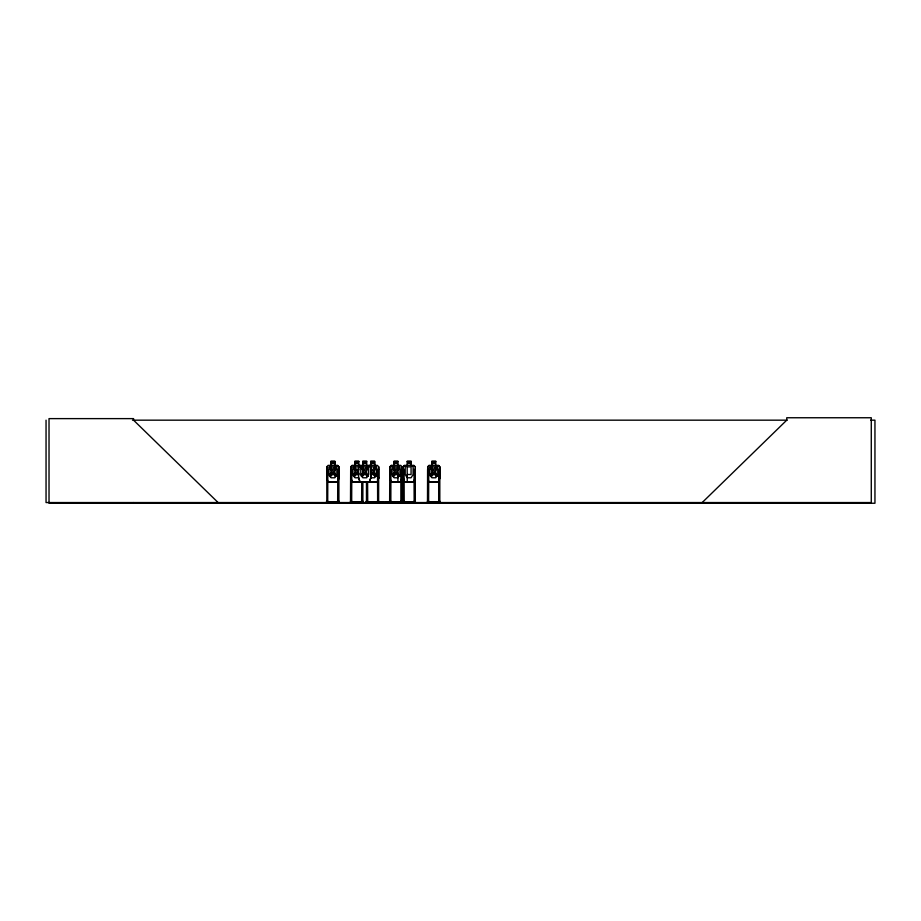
<?xml version="1.0" encoding="UTF-8"?>
<svg xmlns="http://www.w3.org/2000/svg" width="921" height="921" viewBox="0 0 921 921"><rect width="100%" height="100%" fill="white"/><g stroke="black" fill="none" stroke-linecap="round" stroke-linejoin="round"><path stroke-width="1.38" d="M338.905 477.78L337.547 481.741L328.141 481.741M369.367 481.741L370.726 477.78L370.772 466.889L369.367 465.519M369.459 481.879L370.864 477.803L370.864 466.832L369.413 465.381M378.669 477.78L377.311 481.741L352.11 481.741L350.878 477.78L350.878 466.901L352.11 465.519M402.005 477.78L400.635 481.741L391.241 481.741M415.152 477.78L413.794 481.741L404.388 481.741L403.168 477.78L403.168 466.901L404.388 465.519M415.29 477.803L413.886 481.879L404.284 481.879L403.03 477.803M350.51 501.876L350.325 502.475M366.213 501.922L366.132 502.475M389.641 501.876L389.629 502.555L389.802 469.33L390.918 469.33L390.838 502.555M402.005 466.889L402.189 502.486L402.132 501.346L400.739 501.346L400.75 502.555M370.541 476.272L372.694 472.438C374.329 478.609 379.187 477.389 373.512 471.575C378.819 466.141 374.502 464.575 372.625 470.619L369.851 466.786M370.518 473.774L371.819 471.54L370.564 469.422M358.96 469.434L357.705 471.575L359.029 473.785M359.892 465.381L358.591 466.843L358.591 477.803L359.858 481.879M429.048 465.519L427.816 466.901L427.816 477.78M702.193 502.555L786.741 420.172L786.741 417.754L871.278 417.754L871.278 502.555L46.05 502.555L46.05 420.172M407.255 465.519L405.205 466.889L405.205 474.511L407.255 477.78L411.065 477.78L413.115 474.511L413.115 466.889L411.065 465.519L411.065 461.433L407.255 461.433M326.575 501.864L326.402 502.475M427.309 502.475L427.482 501.864M359.685 466.786L356.83 470.619C354.953 464.61 350.82 466.141 356.024 471.54C350.302 477.4 355.345 478.621 356.888 472.438L358.511 475.317M132.486 420.172L787.179 420.172M870.633 420.172L874.95 420.172L874.95 503.246L49.02 503.246L49.02 418.618L133.568 418.618L133.568 420.172L218.104 502.555M358.787 461.433L354.965 461.433L354.965 465.519L352.927 466.889L352.927 474.511L354.965 477.78L358.787 477.78L359.961 481.741M366.639 461.433L362.816 461.433L362.816 465.519L360.779 466.889L360.779 474.511L362.816 477.78L366.639 477.78L368.676 474.511L368.676 466.889L366.639 465.519L366.777 461.294L362.69 461.294L362.69 465.381M397.918 461.433L394.096 461.433L394.096 465.519L392.058 466.889L392.058 474.511L394.096 477.78L397.918 477.78L399.956 474.511L399.956 466.889L397.918 465.519M435.725 461.433L431.903 461.433L431.903 465.519L429.865 466.889L429.865 474.511L431.903 477.78L435.725 477.78L437.763 474.511L437.763 466.889L435.725 465.519L435.863 461.294L431.765 461.294L431.765 465.381M358.787 466.889L354.965 466.889L354.965 474.511L358.787 474.511M370.772 466.889L374.582 466.889L374.582 474.511L370.772 474.511M397.918 466.889L394.096 466.889L394.096 474.511L397.918 474.511M407.255 466.889L411.065 466.889L411.065 474.511L407.255 474.511M326.702 469.33L327.83 469.33L327.703 502.555M338.905 469.33L337.788 469.33L337.65 502.555M378.669 469.33L377.541 469.33L377.633 502.555M402.005 469.33L400.877 469.33L400.877 502.555M402.949 469.33L404.077 469.33L404.204 502.555M415.152 469.33L414.024 469.33L414.162 502.555M439.812 469.33L438.684 469.33L438.684 502.555L438.557 501.346L439.939 501.346L439.939 502.555M370.772 477.78L374.582 477.78L376.631 474.511L376.631 466.889L374.582 465.519L374.582 461.433L370.772 461.433L370.633 465.381M429.048 481.741L438.442 481.741M337.65 501.346L339.043 501.346L339.043 502.555M350.533 501.346L351.926 501.346L351.926 502.555M367.721 501.346L366.339 501.346L366.305 502.555M389.664 501.346L391.057 501.346L391.057 502.555M404.204 501.346L402.822 501.346L402.857 502.532M415.279 501.346L413.897 501.346L413.897 502.555M427.482 501.346L428.864 501.346L428.864 502.555M327.957 501.692L337.65 501.692M351.926 501.692L361.619 501.692M367.721 501.692L377.414 501.692M391.057 501.692L400.75 501.692M404.204 501.692L413.897 501.692M428.864 501.692L438.557 501.692M415.406 501.922L415.406 502.382M378.784 501.864L379.015 502.475M438.442 465.519L439.812 466.889L439.812 502.555M413.794 465.519L415.152 466.889M337.547 465.519L338.905 466.889L338.905 502.555M326.782 477.803L328.037 481.879L337.639 481.879L339.043 477.803L339.043 466.832L337.604 465.381L328.083 465.381L326.782 466.843L326.84 502.555M439.685 501.346L439.685 502.555M438.81 501.346L438.81 502.555M428.599 502.555L428.737 469.33L427.609 469.33L427.482 502.555M427.735 501.346L427.735 502.555M415.325 502.555L415.29 466.832L413.851 465.381L404.331 465.381L403.03 466.843L402.949 502.555M415.026 501.346L415.026 502.555M411.203 465.381L411.203 461.294L407.117 461.294L407.255 481.879M403.951 501.346L403.951 502.555M403.087 501.346L403.087 502.555M401.867 501.346L401.867 502.555M401.003 501.346L401.003 502.555M397.918 481.879L398.045 461.294L393.958 461.294L393.958 465.381M396.134 502.555L396.134 501.864L371.221 501.864L371.221 502.555M395.443 501.864L395.443 502.555M389.928 501.346L389.836 502.555M388.777 501.864L388.777 502.555M387.753 501.864L387.753 502.555M386.716 501.864L386.601 502.555M385.657 501.864L385.715 502.555M382.756 501.864L382.756 502.555M380.695 501.864L380.695 502.555M380.143 501.864L380.2 502.555M379.659 501.864L379.659 502.555M378.842 502.555L378.796 501.346L377.414 501.346L377.414 502.555M378.669 466.889L378.635 502.555M374.72 465.381L374.72 461.294L370.633 461.294L370.772 465.519M371.911 501.864L371.911 502.555M367.594 481.787L367.721 502.555M367.467 501.346L367.467 502.555M366.466 481.787L366.466 502.555M362.874 481.787L362.874 502.555L363.001 501.346L361.619 501.346L361.619 502.555L361.746 481.787M362.736 501.346L362.736 502.555M361.872 501.346L361.872 502.555M358.787 465.519L358.925 461.294L354.827 461.294L354.827 465.381M351.672 502.555L351.799 469.33L350.671 469.33L350.498 502.555M350.797 501.346L350.797 502.555M338.778 501.346L338.778 502.555M337.915 501.346L337.915 502.555M334.956 465.381L334.956 461.294L330.869 461.294L330.869 465.381M327.957 502.555L327.957 501.346L326.575 501.346L326.575 502.555M326.92 466.901L326.92 477.78M133.568 502.555L133.568 503.246M336.487 476.261L335.175 476.387L332.93 472.438C331.387 478.621 326.345 477.4 332.055 471.54C326.667 466.038 331.272 464.714 332.861 470.619C334.404 464.737 339.285 465.98 333.747 471.575L336.487 476.261M368.308 476.261L366.995 476.387L364.739 472.438C363.196 478.621 358.154 477.4 363.876 471.54C358.488 466.038 363.081 464.714 364.681 470.619C366.224 464.737 371.105 465.98 365.568 471.575L368.308 476.261M399.587 476.261L398.263 476.387L396.018 472.438C394.176 478.724 389.629 477.297 395.144 471.54C389.767 466.038 394.361 464.714 395.949 470.619C397.504 464.737 402.385 465.98 396.836 471.575L399.587 476.261M437.394 476.261L436.082 476.387L433.826 472.438C432.283 478.621 427.24 477.4 432.962 471.54C427.574 466.038 432.168 464.714 433.768 470.619C435.311 464.737 440.192 465.98 434.643 471.575L437.394 476.261M378.807 477.803L377.403 481.879L352.006 481.879L350.74 477.803L350.74 466.843L352.041 465.381L377.368 465.381L378.807 466.832L378.807 477.803M402.143 477.803L400.739 481.879L391.137 481.879L389.871 477.803L389.871 466.843L391.172 465.381L400.693 465.381L402.143 466.832L402.132 477.803M439.95 477.803L438.546 481.879L428.944 481.879L427.678 477.803L427.678 466.843L428.979 465.381L438.5 465.381L439.95 466.832L439.95 477.803M336.867 474.511L334.818 477.78L331.007 477.78L328.958 474.511L328.958 466.889L331.007 465.519L331.007 461.433L334.818 461.433L334.818 465.519L336.867 466.889L336.867 474.511M391.241 465.519L390.009 466.901L391.241 465.519M334.139 462.112L331.687 462.112L331.687 463.482L334.139 463.482L334.139 462.112M358.108 462.112L355.656 462.112L355.656 463.482L358.108 463.482L358.108 462.112M365.959 462.112L363.507 462.112L363.507 463.482L365.959 463.482L365.959 462.112M373.903 462.112L371.451 462.112L371.451 463.482L373.903 463.482L373.903 462.112M397.227 462.112L394.775 462.112L394.775 463.482L397.227 463.482L397.227 462.112M410.386 462.112L407.934 462.112L407.934 463.482L410.386 463.482L410.386 462.112M435.046 462.112L432.582 462.112L432.582 463.482L435.046 463.482L435.046 462.112M334.818 466.889L331.007 466.889L331.007 474.511L334.818 474.511L334.818 466.889M366.639 466.889L362.816 466.889L362.816 474.511L366.639 474.511L366.639 466.889M435.725 466.889L431.903 466.889L431.903 474.511L435.725 474.511L435.725 466.889M388.294 502.555L388.294 501.864L388.236 502.555M381.801 502.555L381.801 501.864L381.755 502.555"/></g></svg>
